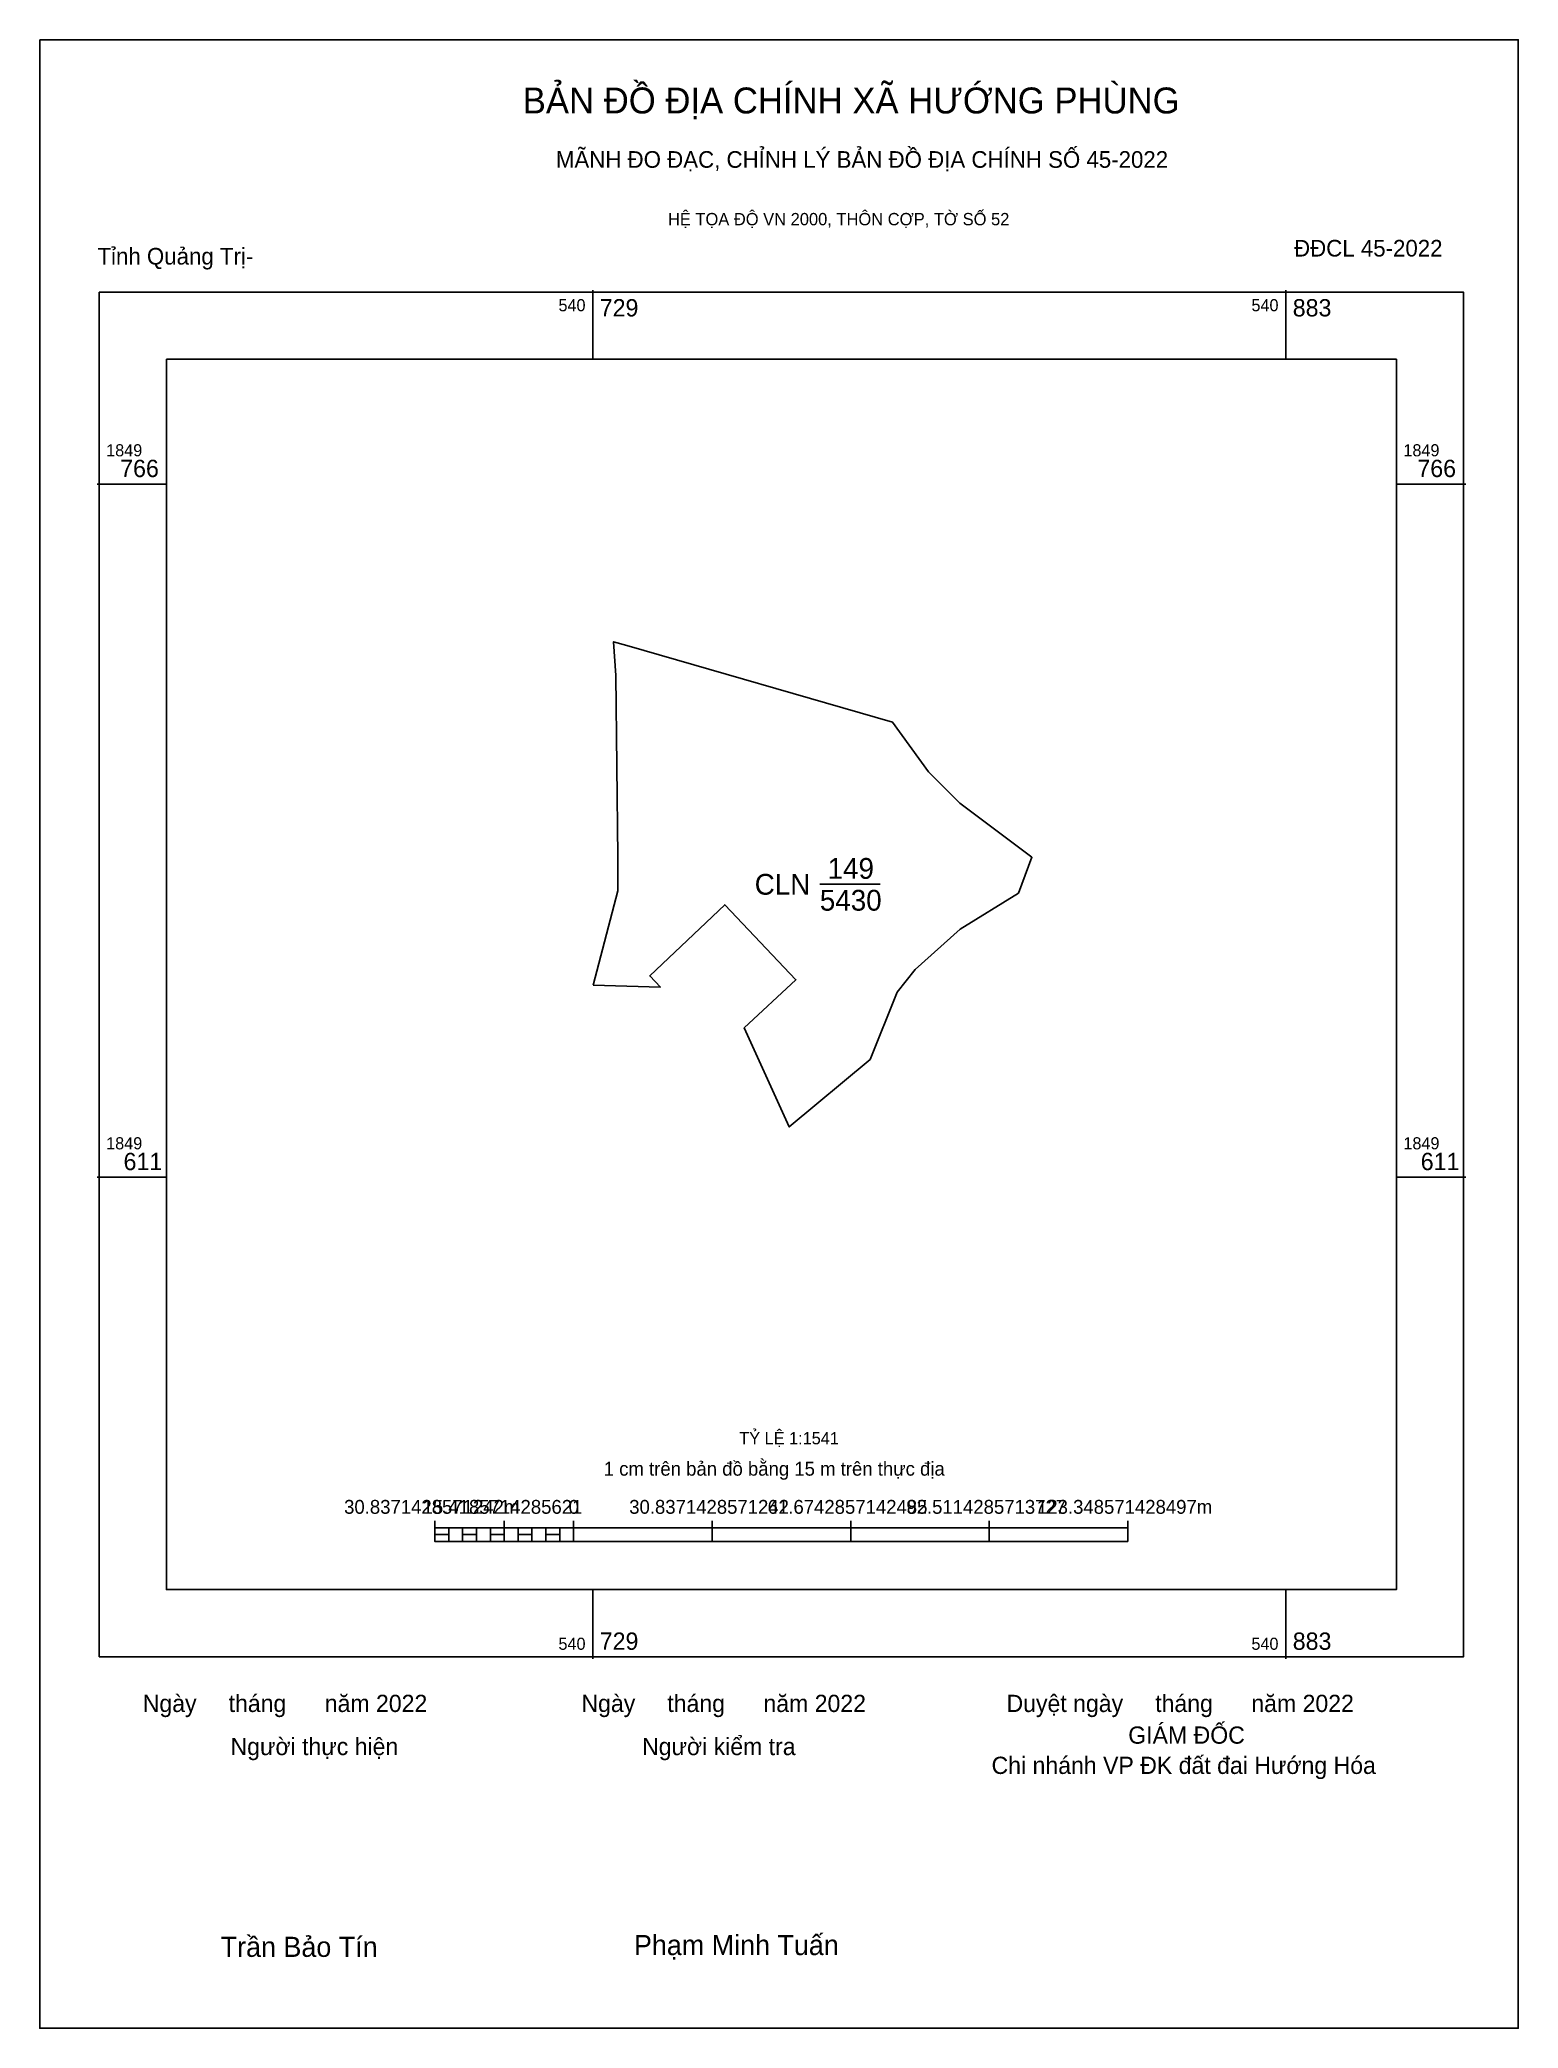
# Model space of a CAD drawing. Extents: x 540606 to 540935, y 1849422 to 1849865.
import ezdxf

# ---------------------------------------------------------------- set-up
doc = ezdxf.new("R2010")
doc.units = 0
for name, color, linetype in [('Level 10', 7, 'Continuous'), ('Level 13', 7, 'Continuous'), ('Level 15', 7, 'Continuous'), ('Level 6', 7, 'Continuous'), ('Level 62', 7, 'Continuous'), ('Level 63', 7, 'Continuous'), ('Level 9', 7, 'Continuous')]:
    doc.layers.add(name, color=color, linetype=linetype)

msp = doc.modelspace()

# ---------------------------------------------------------------- linework, layer by layer
at = {"layer": 'Level 10'}
msp.add_line((540779.79, 1849676.96), (540793.23, 1849676.96), dxfattribs=at)
msp.add_lwpolyline([(540729.39, 1849654.56), (540734.85, 1849675.54), (540734.85, 1849683.07), (540734.43, 1849723.45), (540733.92, 1849730.93), (540736.86, 1849730.08), (540796, 1849713), (540804, 1849702), (540809.76, 1849696.24), (540810.95, 1849695.05), (540827, 1849683), (540824, 1849675), (540811, 1849667), (540801, 1849658), (540797, 1849653), (540791, 1849638), (540773, 1849623), (540763, 1849645), (540774.49, 1849655.72), (540758.66, 1849672.41), (540741.97, 1849656.58), (540744.32, 1849654.11)], close=True, dxfattribs=at)
at = {"layer": 'Level 15'}
msp.add_lwpolyline([(540606.24, 1849864.85), (540935.2, 1849864.85), (540935.2, 1849422.47), (540606.24, 1849422.47)], close=True, dxfattribs=at)
at = {"layer": 'Level 62'}
msp.add_lwpolyline([(540634.41, 1849793.76), (540908.11, 1849793.76), (540908.11, 1849520.06), (540634.41, 1849520.06)], close=True, dxfattribs=at)
at = {"layer": 'Level 63'}
for p, q in [((540729.3, 1849809.17), (540729.3, 1849793.76)), ((540883.49, 1849809.17), (540883.49, 1849793.76)), ((540618.99, 1849766.01), (540634.41, 1849766.01)), ((540908.11, 1849766.01), (540923.53, 1849766.01)), ((540618.99, 1849611.83), (540634.41, 1849611.83)), ((540908.11, 1849611.83), (540923.53, 1849611.83)), ((540694.17, 1849535.37), (540694.17, 1849530.75)), ((540694.17, 1849533.83), (540848.35, 1849533.83)), ((540697.25, 1849533.83), (540697.25, 1849530.75)), ((540700.33, 1849533.83), (540700.33, 1849530.75)), ((540703.42, 1849533.83), (540703.42, 1849530.75)), ((540706.5, 1849533.83), (540706.5, 1849530.75)), ((540709.58, 1849535.37), (540709.58, 1849530.75)), ((540709.58, 1849533.83), (540709.58, 1849530.75)), ((540712.67, 1849533.83), (540712.67, 1849530.75)), ((540715.75, 1849533.83), (540715.75, 1849530.75)), ((540718.83, 1849533.83), (540718.83, 1849530.75)), ((540721.92, 1849533.83), (540721.92, 1849530.75)), ((540725, 1849535.37), (540725, 1849530.75)), ((540725, 1849533.83), (540725, 1849530.75)), ((540755.84, 1849535.37), (540755.84, 1849530.75)), ((540786.68, 1849535.37), (540786.68, 1849530.75)), ((540817.51, 1849535.37), (540817.51, 1849530.75)), ((540848.35, 1849535.37), (540848.35, 1849530.75)), ((540694.17, 1849530.75), (540848.35, 1849530.75)), ((540729.3, 1849520.06), (540729.3, 1849504.64)), ((540883.49, 1849520.06), (540883.49, 1849504.64))]:
    msp.add_line(p, q, dxfattribs=at)
for points in [[(540619.47, 1849808.69), (540923.04, 1849808.69), (540923.04, 1849505.12), (540619.47, 1849505.12)], [(540694.17, 1849532.29), (540697.25, 1849532.29), (540697.25, 1849530.75), (540694.17, 1849530.75)], [(540694.17, 1849532.29), (540697.25, 1849532.29), (540697.25, 1849530.75), (540694.17, 1849530.75)], [(540700.33, 1849532.29), (540703.42, 1849532.29), (540703.42, 1849530.75), (540700.33, 1849530.75)], [(540706.5, 1849532.29), (540709.58, 1849532.29), (540709.58, 1849530.75), (540706.5, 1849530.75)], [(540712.67, 1849532.29), (540715.75, 1849532.29), (540715.75, 1849530.75), (540712.67, 1849530.75)], [(540718.83, 1849532.29), (540721.92, 1849532.29), (540721.92, 1849530.75), (540718.83, 1849530.75)]]:
    msp.add_lwpolyline(points, close=True, dxfattribs=at)

# ---------------------------------------------------------------- texts
at = {"layer": 'Level 13'}
for s, p in [('149', (540781.53, 1849678.19)), ('CLN', (540765.31, 1849674.65)), ('5430', (540779.8, 1849671.1))]:
    msp.add_text(s, height=4.626, dxfattribs=at).set_placement(p)
at = {"layer": 'Level 6'}
msp.add_text('TỶ LỆ 1:1541', height=2.7105, dxfattribs=at).set_placement((540761.88, 1849552.38))
at = {"layer": 'Level 63'}
for s, height, p in [('BẢN ĐỒ ĐỊA CHÍNH XÃ HƯỚNG PHÙNG', 5.7722, (540713.7, 1849848.46)), ('MÃNH ĐO ĐẠC, CHỈNH LÝ BẢN ĐỒ ĐỊA CHÍNH SỐ 45-2022', 3.7038, (540721.07, 1849836.37)), ('HỆ TỌA ĐỘ VN 2000, THÔN CỢP, TỜ SỐ 52', 2.7418, (540746.01, 1849823.58)), ('540', 2.698, (540721.65, 1849804.45)), ('729', 3.855, (540730.84, 1849803.3)), ('540', 2.698, (540875.84, 1849804.45)), ('883', 3.855, (540885.03, 1849803.3)), ('1849', 2.698, (540621.01, 1849772.18)), ('1849', 2.698, (540909.65, 1849772.18)), ('766', 3.855, (540624.13, 1849767.56)), ('766', 3.855, (540912.76, 1849767.56)), ('D', 0.0154, (540734.43, 1849723.45)), ('D', 0.0154, (540734.43, 1849723.45)), ('1849', 2.698, (540621.01, 1849618)), ('1849', 2.698, (540909.65, 1849618)), ('611', 3.855, (540624.88, 1849613.37)), ('611', 3.855, (540913.51, 1849613.37)), ('1 cm trên bản đồ bằng 15 m trên thực địa', 3.0837, (540731.72, 1849545.4)), ('30.8371428571242m', 3.0837, (540673.95, 1849536.92)), ('15.4185714285621', 3.0837, (540691.42, 1849536.92)), ('0', 3.08, (540723.91, 1849536.92)), ('30.8371428571242', 3.0837, (540737.39, 1849536.92)), ('61.6742857142485', 3.0837, (540768.2, 1849536.92)), ('92.5114285713727', 3.0837, (540799.05, 1849536.92)), ('123.348571428497m', 3.0837, (540828.13, 1849536.92)), ('540', 2.698, (540721.65, 1849506.66)), ('729', 3.855, (540730.84, 1849506.66)), ('540', 2.698, (540875.84, 1849506.66)), ('883', 3.855, (540885.03, 1849506.66)), ('Ngày     tháng      năm 2022', 3.8366, (540629.15, 1849492.82)), ('Ngày     tháng      năm 2022', 3.8366, (540726.76, 1849492.82)), ('Duyệt ngày     tháng      năm 2022', 3.8366, (540821.34, 1849492.82)), ('GIÁM ĐỐC', 3.837, (540848.43, 1849485.77)), ('Người thực hiện', 3.8366, (540648.68, 1849483.23)), ('Người kiểm tra', 3.8366, (540740.25, 1849483.23)), ('Chi nhánh VP ĐK đất đai Hướng Hóa', 3.8366, (540818.01, 1849479.04)), ('Trần Bảo Tín', 4.475, (540646.49, 1849438.34)), ('Phạm Minh Tuấn', 4.475, (540738.45, 1849438.74))]:
    msp.add_text(s, height=height, dxfattribs=at).set_placement(p)
at = {"layer": 'Level 9'}
for s, p in [('Tỉnh Quảng Trị-', (540619.07, 1849814.84)), ('ĐĐCL 45-2022', (540885.32, 1849816.63))]:
    msp.add_text(s, height=3.7038, dxfattribs=at).set_placement(p)

doc.saveas('drawing.dxf')
